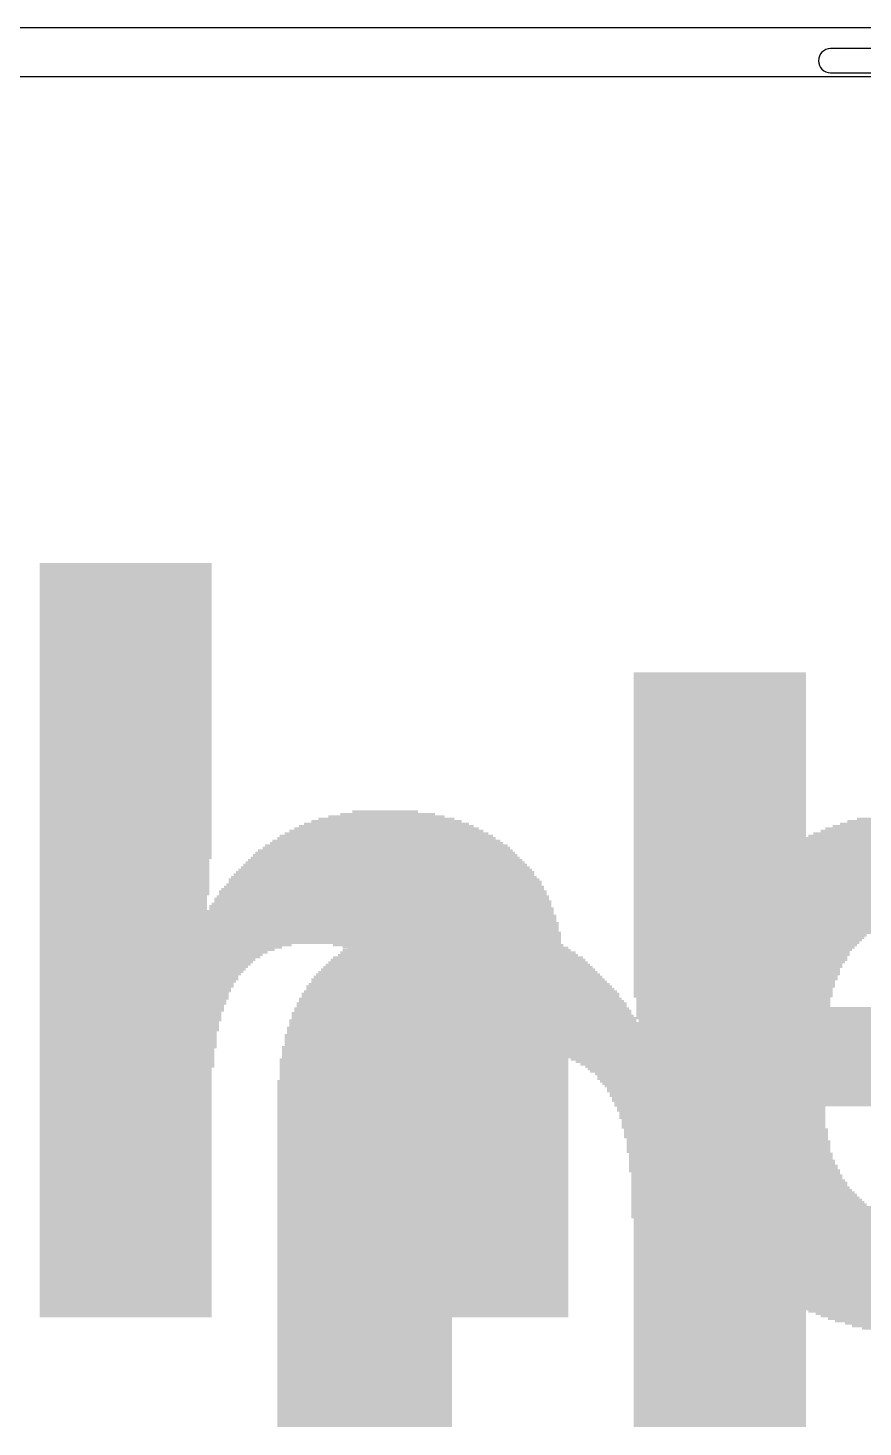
# Model space of a CAD drawing. Extents: x -21 to 88, y -12 to 76.
# Drawn here: x 28.28 to 31.72, y 35.23 to 41 of the extents above; entities that cross this region are included whole.
import ezdxf

# ---------------------------------------------------------------- set-up
doc = ezdxf.new("R2010")
doc.units = 0
for name, color, linetype in [('20', 7, 'CONTINUOUS'), ('21', 253, 'CONTINUOUS'), ('22', 253, 'CONTINUOUS'), ('51', 253, 'CONTINUOUS')]:
    doc.layers.add(name, color=color, linetype=linetype)

# ---------------------------------------------------------------- blocks, each defined once
blk = doc.blocks.new('RECT')
blk.add_solid([(-0.5, -0.5), (0.5, -0.5), (-0.5, 0.5), (0.5, 0.5)])

msp = doc.modelspace()

# ---------------------------------------------------------------- linework, layer by layer
at = {"layer": '20'}
msp.add_lwpolyline([(64.6, 41), (23.9, 41, 1), (23.9, 40.8), (64.6, 40.8, 1)], format="xyb", close=True, dxfattribs=at)
at = {"layer": '51'}
msp.add_lwpolyline([(31.586, 40.815), (56.447, 40.815, 1), (56.447, 40.915), (31.586, 40.915, 1)], format="xyb", close=True, dxfattribs=at)

# ---------------------------------------------------------------- block references
at = {"layer": '21', "yscale": 0.01}
for p, xscale in [((28.68, 38.79), 0.71), ((28.68, 38.78), 0.71), ((28.68, 38.77), 0.71), ((28.68, 38.76), 0.71), ((28.68, 38.75), 0.71), ((28.68, 38.74), 0.71), ((28.68, 38.73), 0.71), ((28.68, 38.72), 0.71), ((28.68, 38.71), 0.71), ((28.68, 38.7), 0.71), ((28.68, 38.69), 0.71), ((28.68, 38.68), 0.71), ((28.68, 38.67), 0.71), ((28.68, 38.66), 0.71), ((28.68, 38.65), 0.71), ((28.68, 38.64), 0.71), ((28.68, 38.63), 0.71), ((28.68, 38.62), 0.71), ((28.68, 38.61), 0.71), ((28.68, 38.6), 0.71), ((28.68, 38.59), 0.71), ((28.68, 38.58), 0.71), ((28.68, 38.57), 0.71), ((28.68, 38.56), 0.71), ((28.68, 38.55), 0.71), ((28.68, 38.54), 0.71), ((28.68, 38.53), 0.71), ((28.68, 38.52), 0.71), ((28.68, 38.51), 0.71), ((28.68, 38.5), 0.71), ((28.68, 38.49), 0.71), ((28.68, 38.48), 0.71), ((28.68, 38.47), 0.71), ((28.68, 38.46), 0.71), ((28.68, 38.45), 0.71), ((28.68, 38.44), 0.71), ((28.68, 38.43), 0.71), ((28.68, 38.42), 0.71), ((28.68, 38.41), 0.71), ((28.68, 38.4), 0.71), ((28.68, 38.39), 0.71), ((28.68, 38.38), 0.71), ((28.68, 38.37), 0.71), ((28.68, 38.36), 0.71), ((28.68, 38.35), 0.71), ((28.68, 38.34), 0.71), ((28.68, 38.33), 0.71), ((28.68, 38.32), 0.71), ((28.68, 38.31), 0.71), ((28.68, 38.3), 0.71), ((28.68, 38.29), 0.71), ((28.68, 38.28), 0.71), ((28.68, 38.27), 0.71), ((28.68, 38.26), 0.71), ((28.68, 38.25), 0.71), ((28.68, 38.24), 0.71), ((28.68, 38.23), 0.71), ((28.68, 38.22), 0.71), ((28.68, 38.21), 0.71), ((28.68, 38.2), 0.71), ((28.68, 38.19), 0.71), ((28.68, 38.18), 0.71), ((28.68, 38.17), 0.71), ((28.68, 38.16), 0.71), ((28.68, 38.15), 0.71), ((28.68, 38.14), 0.71), ((28.68, 38.13), 0.71), ((28.68, 38.12), 0.71), ((28.68, 38.11), 0.71), ((28.68, 38.1), 0.71), ((28.68, 38.09), 0.71), ((28.68, 38.08), 0.71), ((28.68, 38.07), 0.71), ((28.68, 38.06), 0.71), ((28.68, 38.05), 0.71), ((28.68, 38.04), 0.71), ((28.68, 38.03), 0.71), ((28.68, 38.02), 0.71), ((28.68, 38.01), 0.71), ((28.68, 38), 0.71), ((28.68, 37.99), 0.71), ((28.68, 37.98), 0.71), ((28.68, 37.97), 0.71), ((28.68, 37.96), 0.71), ((28.68, 37.95), 0.71), ((28.68, 37.94), 0.71), ((28.68, 37.93), 0.71), ((28.68, 37.92), 0.71), ((28.68, 37.91), 0.71), ((28.68, 37.9), 0.71), ((28.68, 37.89), 0.71), ((28.68, 37.88), 0.71), ((28.68, 37.87), 0.71), ((28.68, 37.86), 0.71), ((28.68, 37.85), 0.71), ((28.68, 37.84), 0.71), ((28.68, 37.83), 0.71), ((28.68, 37.82), 0.71), ((28.68, 37.81), 0.71), ((28.68, 37.8), 0.71), ((28.68, 37.79), 0.71), ((28.68, 37.78), 0.71), ((28.68, 37.77), 0.71), ((29.75, 37.77), 0.27), ((28.68, 37.76), 0.71), ((28.68, 37.75), 0.71), ((28.68, 37.74), 0.71), ((28.68, 37.73), 0.71), ((28.68, 37.72), 0.71), ((28.68, 37.71), 0.71), ((29.755, 37.71), 0.72), ((29.755, 37.72), 0.68), ((29.755, 37.73), 0.62), ((29.755, 37.74), 0.56), ((29.755, 37.75), 0.48), ((29.76, 37.76), 0.39), ((32.015, 37.71), 0.84), ((32.015, 37.72), 0.78), ((32.015, 37.73), 0.72), ((32.015, 37.74), 0.64), ((28.68, 37.7), 0.71), ((28.68, 37.69), 0.71), ((28.68, 37.68), 0.71), ((28.68, 37.67), 0.71), ((28.68, 37.66), 0.71), ((29.755, 37.66), 0.9), ((29.755, 37.67), 0.88), ((29.755, 37.68), 0.84), ((29.755, 37.69), 0.8), ((29.755, 37.7), 0.76), ((32.01, 37.66), 1.07), ((32.01, 37.67), 1.03), ((32.01, 37.68), 0.99), ((32.015, 37.69), 0.94), ((32.015, 37.7), 0.9), ((28.68, 37.65), 0.71), ((28.68, 37.64), 0.71), ((28.68, 37.63), 0.71), ((28.68, 37.62), 0.71), ((28.68, 37.61), 0.71), ((28.68, 37.6), 0.71), ((29.75, 37.6), 1.07), ((29.75, 37.61), 1.05), ((29.755, 37.62), 1.02), ((29.755, 37.64), 0.96), ((29.755, 37.65), 0.94), ((32.01, 37.6), 1.27), ((32.01, 37.61), 1.25), ((32.01, 37.62), 1.21), ((32.01, 37.63), 1.17), ((32.01, 37.64), 1.15), ((32.01, 37.65), 1.11), ((28.68, 37.59), 0.71), ((28.68, 37.58), 0.71), ((28.675, 37.57), 0.7), ((28.675, 37.56), 0.7), ((28.675, 37.55), 0.7), ((28.675, 37.54), 0.7), ((29.75, 37.54), 1.19), ((29.75, 37.55), 1.17), ((29.75, 37.56), 1.15), ((29.75, 37.57), 1.13), ((29.75, 37.58), 1.11), ((29.75, 37.59), 1.09), ((32.005, 37.54), 1.44), ((32.01, 37.55), 1.41), ((32.005, 37.56), 1.38), ((32.005, 37.57), 1.36), ((32.01, 37.58), 1.33), ((32.01, 37.59), 1.31), ((28.675, 37.53), 0.7), ((28.675, 37.52), 0.7), ((28.675, 37.51), 0.7), ((28.675, 37.5), 0.7), ((28.675, 37.49), 0.7), ((28.675, 37.48), 0.7), ((29.745, 37.49), 1.28), ((29.75, 37.48), 1.29), ((29.745, 37.5), 1.26), ((29.745, 37.51), 1.24), ((29.75, 37.52), 1.23), ((29.75, 37.53), 1.21), ((32, 37.48), 1.57), ((32.005, 37.49), 1.54), ((32.005, 37.5), 1.52), ((32.005, 37.51), 1.5), ((32.005, 37.52), 1.48), ((32.005, 37.53), 1.46), ((28.675, 37.47), 0.7), ((28.675, 37.46), 0.7), ((28.675, 37.45), 0.7), ((28.675, 37.44), 0.7), ((28.675, 37.43), 0.7), ((28.67, 37.42), 0.69), ((29.74, 37.42), 1.37), ((29.74, 37.44), 1.35), ((29.74, 37.43), 1.35), ((29.74, 37.45), 1.33), ((29.745, 37.46), 1.32), ((29.745, 37.47), 1.3), ((32.005, 37.42), 1.68), ((32, 37.44), 1.65), ((32.005, 37.43), 1.66), ((32, 37.45), 1.63), ((32, 37.46), 1.61), ((32, 37.47), 1.59), ((28.67, 37.41), 0.69), ((28.67, 37.4), 0.69), ((28.67, 37.39), 0.69), ((28.67, 37.38), 0.69), ((28.67, 37.37), 0.69), ((29.73, 37.38), 1.41), ((29.735, 37.37), 1.42), ((29.735, 37.39), 1.4), ((29.735, 37.41), 1.38), ((29.74, 37.4), 1.39), ((32, 37.37), 1.77), ((32, 37.38), 1.75), ((32, 37.39), 1.73), ((32, 37.4), 1.71), ((32, 37.41), 1.69), ((29.385, 37.36), 2.12), ((29.385, 37.35), 2.12), ((29.39, 37.34), 2.13), ((29.39, 37.33), 2.13), ((29.39, 37.32), 2.13), ((29.395, 37.31), 2.14), ((31.47, 37.32), 0.79), ((31.45, 37.31), 0.75), ((31.505, 37.33), 0.84), ((31.995, 37.34), 1.8), ((31.995, 37.36), 1.78), ((32, 37.35), 1.79), ((29.395, 37.3), 2.14), ((29.395, 37.29), 2.14), ((29.395, 37.28), 2.14), ((29.4, 37.27), 2.15), ((29.4, 37.26), 2.15), ((29.4, 37.25), 2.15), ((31.385, 37.26), 0.7), ((31.38, 37.25), 0.69), ((31.4, 37.27), 0.71), ((31.42, 37.29), 0.73), ((31.41, 37.28), 0.71), ((31.435, 37.3), 0.74), ((29.4, 37.24), 2.15), ((29.4, 37.23), 2.15), ((28.845, 37.22), 1.04), ((28.81, 37.2), 0.97), ((28.795, 37.19), 0.94), ((30.01, 37.22), 0.95), ((30.03, 37.21), 0.91), ((30.045, 37.2), 0.88), ((30.055, 37.19), 0.86), ((31.33, 37.19), 0.67), ((31.345, 37.21), 0.68), ((31.34, 37.2), 0.67), ((31.355, 37.22), 0.68), ((31.37, 37.24), 0.69), ((31.365, 37.23), 0.68), ((28.785, 37.18), 0.92), ((28.78, 37.17), 0.91), ((28.77, 37.16), 0.89), ((28.765, 37.15), 0.88), ((28.76, 37.14), 0.87), ((30.06, 37.18), 0.85), ((30.07, 37.17), 0.83), ((30.075, 37.16), 0.82), ((30.08, 37.15), 0.81), ((30.09, 37.14), 0.81), ((31.305, 37.14), 0.66), ((31.32, 37.17), 0.67), ((31.32, 37.16), 0.67), ((31.315, 37.15), 0.66), ((31.33, 37.18), 0.67), ((28.755, 37.13), 0.86), ((28.75, 37.12), 0.85), ((28.745, 37.11), 0.84), ((28.74, 37.1), 0.83), ((28.735, 37.09), 0.82), ((28.735, 37.08), 0.82), ((30.095, 37.13), 0.8), ((30.1, 37.12), 0.79), ((30.1, 37.11), 0.79), ((30.105, 37.1), 0.78), ((30.105, 37.09), 0.78), ((30.11, 37.08), 0.77), ((31.29, 37.1), 0.67), ((31.285, 37.09), 0.66), ((31.285, 37.08), 0.66), ((31.295, 37.12), 0.66), ((31.295, 37.11), 0.66), ((31.305, 37.13), 0.66), ((28.73, 37.07), 0.81), ((28.725, 37.06), 0.8), ((28.725, 37.05), 0.8), ((28.72, 37.04), 0.79), ((28.72, 37.03), 0.79), ((28.715, 37.02), 0.78), ((30.115, 37.07), 0.76), ((30.115, 37.06), 0.76), ((30.115, 37.05), 0.76), ((30.12, 37.04), 0.75), ((30.12, 37.03), 0.75), ((30.12, 37.02), 0.75), ((31.265, 37.04), 0.66), ((31.265, 37.03), 0.66), ((31.265, 37.02), 0.66), ((31.275, 37.07), 0.66), ((31.275, 37.06), 0.66), ((31.275, 37.05), 0.66), ((28.715, 37.01), 0.78), ((28.715, 37), 0.78), ((28.71, 36.99), 0.77), ((28.71, 36.98), 0.77), ((28.705, 36.97), 0.76), ((28.705, 36.96), 0.76), ((30.125, 37.01), 0.74), ((30.125, 37), 0.74), ((30.13, 36.99), 0.75), ((30.135, 36.98), 0.74), ((30.135, 36.97), 0.74), ((30.135, 36.96), 0.74), ((31.25, 36.98), 0.67), ((31.25, 36.97), 0.67), ((31.99, 36.96), 2.15), ((31.26, 37.01), 0.67), ((31.255, 37), 0.66), ((31.255, 36.99), 0.66), ((28.705, 36.95), 0.76), ((28.7, 36.94), 0.75), ((28.7, 36.93), 0.75), ((28.7, 36.92), 0.75), ((28.7, 36.91), 0.75), ((30.135, 36.95), 0.74), ((30.135, 36.94), 0.74), ((30.135, 36.93), 0.74), ((30.135, 36.92), 0.74), ((30.14, 36.91), 0.73), ((31.985, 36.94), 2.16), ((31.985, 36.93), 2.16), ((31.985, 36.92), 2.16), ((31.985, 36.91), 2.16), ((31.99, 36.95), 2.15), ((28.695, 36.9), 0.74), ((28.695, 36.89), 0.74), ((28.695, 36.88), 0.74), ((28.695, 36.87), 0.74), ((28.69, 36.86), 0.73), ((28.69, 36.85), 0.73), ((30.14, 36.9), 0.73), ((30.14, 36.89), 0.73), ((30.14, 36.88), 0.73), ((30.14, 36.87), 0.73), ((30.14, 36.86), 0.73), ((30.14, 36.85), 0.73), ((31.985, 36.89), 2.18), ((31.985, 36.88), 2.18), ((31.985, 36.87), 2.18), ((31.985, 36.86), 2.18), ((31.99, 36.85), 2.19), ((31.99, 36.9), 2.17), ((28.69, 36.84), 0.73), ((28.69, 36.83), 0.73), ((28.69, 36.82), 0.73), ((28.69, 36.81), 0.73), ((28.69, 36.8), 0.73), ((28.685, 36.79), 0.72), ((30.14, 36.84), 0.73), ((30.14, 36.83), 0.73), ((30.14, 36.82), 0.73), ((30.14, 36.81), 0.73), ((30.14, 36.8), 0.73), ((30.14, 36.79), 0.73), ((31.985, 36.81), 2.2), ((31.985, 36.8), 2.2), ((31.985, 36.79), 2.2), ((31.99, 36.84), 2.19), ((31.99, 36.83), 2.19), ((31.99, 36.82), 2.19), ((28.685, 36.78), 0.72), ((28.685, 36.77), 0.72), ((28.685, 36.76), 0.72), ((28.685, 36.75), 0.72), ((28.685, 36.74), 0.72), ((28.685, 36.73), 0.72), ((30.14, 36.78), 0.73), ((30.145, 36.77), 0.72), ((30.145, 36.76), 0.72), ((30.145, 36.75), 0.72), ((30.145, 36.74), 0.72), ((30.145, 36.73), 0.72), ((31.985, 36.78), 2.2), ((31.985, 36.77), 2.2), ((31.99, 36.76), 2.21), ((31.99, 36.75), 2.21), ((31.99, 36.74), 2.21), ((31.99, 36.73), 2.21), ((28.685, 36.72), 0.72), ((28.68, 36.71), 0.71), ((28.68, 36.7), 0.71), ((28.68, 36.69), 0.71), ((28.68, 36.68), 0.71), ((28.68, 36.67), 0.71), ((30.145, 36.72), 0.72), ((30.145, 36.71), 0.72), ((30.145, 36.7), 0.72), ((30.145, 36.69), 0.72), ((30.145, 36.68), 0.72), ((30.145, 36.67), 0.72), ((31.99, 36.72), 2.21), ((31.99, 36.71), 2.21), ((31.99, 36.7), 2.21), ((31.99, 36.69), 2.21), ((31.99, 36.68), 2.21), ((31.99, 36.67), 2.21), ((28.68, 36.66), 0.71), ((28.68, 36.65), 0.71), ((28.68, 36.64), 0.71), ((28.68, 36.63), 0.71), ((28.68, 36.62), 0.71), ((30.145, 36.66), 0.72), ((30.145, 36.65), 0.72), ((30.145, 36.64), 0.72), ((30.145, 36.63), 0.72), ((30.145, 36.62), 0.72), ((31.99, 36.66), 2.21), ((31.99, 36.65), 2.21), ((31.99, 36.64), 2.21), ((31.99, 36.63), 2.21), ((31.99, 36.62), 2.21), ((28.68, 36.61), 0.71), ((28.68, 36.6), 0.71), ((28.68, 36.59), 0.71), ((28.68, 36.58), 0.71), ((28.68, 36.57), 0.71), ((28.68, 36.56), 0.71), ((30.145, 36.61), 0.72), ((30.145, 36.6), 0.72), ((30.145, 36.59), 0.72), ((30.145, 36.58), 0.72), ((30.145, 36.57), 0.72), ((30.145, 36.56), 0.72), ((31.99, 36.61), 2.21), ((31.99, 36.6), 2.21), ((31.99, 36.59), 2.21), ((31.99, 36.58), 2.21), ((31.99, 36.57), 2.21), ((31.99, 36.56), 2.21), ((28.68, 36.55), 0.71), ((28.68, 36.54), 0.71), ((28.68, 36.53), 0.71), ((28.68, 36.52), 0.71), ((28.68, 36.51), 0.71), ((28.68, 36.5), 0.71), ((30.145, 36.55), 0.72), ((30.145, 36.54), 0.72), ((30.145, 36.53), 0.72), ((30.145, 36.52), 0.72), ((30.145, 36.51), 0.72), ((30.145, 36.5), 0.72), ((31.225, 36.55), 0.68), ((31.225, 36.54), 0.68), ((31.23, 36.53), 0.67), ((31.23, 36.52), 0.67), ((31.23, 36.51), 0.67), ((31.23, 36.5), 0.67), ((28.68, 36.49), 0.71), ((28.68, 36.48), 0.71), ((28.68, 36.47), 0.71), ((28.68, 36.46), 0.71), ((28.68, 36.45), 0.71), ((28.68, 36.44), 0.71), ((30.145, 36.49), 0.72), ((30.145, 36.48), 0.72), ((30.145, 36.47), 0.72), ((30.145, 36.46), 0.72), ((30.145, 36.45), 0.72), ((30.145, 36.44), 0.72), ((31.23, 36.49), 0.67), ((31.23, 36.48), 0.67), ((31.23, 36.47), 0.67), ((31.235, 36.46), 0.68), ((31.24, 36.45), 0.67), ((31.24, 36.44), 0.67), ((28.68, 36.43), 0.71), ((28.68, 36.42), 0.71), ((28.68, 36.41), 0.71), ((28.68, 36.4), 0.71), ((28.68, 36.39), 0.71), ((30.145, 36.43), 0.72), ((30.145, 36.42), 0.72), ((30.145, 36.41), 0.72), ((30.145, 36.4), 0.72), ((30.145, 36.39), 0.72), ((31.24, 36.43), 0.67), ((31.24, 36.42), 0.67), ((31.25, 36.41), 0.67), ((31.25, 36.4), 0.67), ((31.25, 36.39), 0.67), ((28.68, 36.38), 0.71), ((28.68, 36.37), 0.71), ((28.68, 36.36), 0.71), ((28.68, 36.35), 0.71), ((28.68, 36.34), 0.71), ((28.68, 36.33), 0.71), ((30.145, 36.38), 0.72), ((30.145, 36.37), 0.72), ((30.145, 36.36), 0.72), ((30.145, 36.35), 0.72), ((30.145, 36.34), 0.72), ((30.145, 36.33), 0.72), ((31.25, 36.38), 0.67), ((31.255, 36.37), 0.66), ((31.26, 36.36), 0.67), ((31.26, 36.35), 0.67), ((31.26, 36.34), 0.67), ((31.27, 36.33), 0.67), ((28.68, 36.32), 0.71), ((28.68, 36.31), 0.71), ((28.68, 36.3), 0.71), ((28.68, 36.29), 0.71), ((28.68, 36.28), 0.71), ((28.68, 36.27), 0.71), ((30.145, 36.32), 0.72), ((30.145, 36.31), 0.72), ((30.145, 36.3), 0.72), ((30.145, 36.29), 0.72), ((30.145, 36.28), 0.72), ((30.145, 36.27), 0.72), ((31.27, 36.32), 0.67), ((31.275, 36.31), 0.68), ((31.28, 36.3), 0.67), ((31.285, 36.29), 0.68), ((31.285, 36.28), 0.68), ((31.295, 36.27), 0.68), ((28.68, 36.26), 0.71), ((28.68, 36.25), 0.71), ((28.68, 36.24), 0.71), ((28.68, 36.23), 0.71), ((28.68, 36.22), 0.71), ((28.68, 36.21), 0.71), ((30.145, 36.26), 0.72), ((30.145, 36.25), 0.72), ((30.145, 36.24), 0.72), ((30.145, 36.23), 0.72), ((30.145, 36.22), 0.72), ((30.145, 36.21), 0.72), ((31.295, 36.26), 0.68), ((31.3, 36.25), 0.69), ((31.31, 36.24), 0.69), ((31.31, 36.23), 0.69), ((31.32, 36.22), 0.69), ((31.325, 36.21), 0.7), ((28.68, 36.2), 0.71), ((28.68, 36.19), 0.71), ((28.68, 36.18), 0.71), ((28.68, 36.17), 0.71), ((28.68, 36.16), 0.71), ((30.145, 36.2), 0.72), ((30.145, 36.19), 0.72), ((30.145, 36.18), 0.72), ((30.145, 36.17), 0.72), ((30.145, 36.16), 0.72), ((31.335, 36.2), 0.7), ((31.34, 36.19), 0.71), ((31.35, 36.18), 0.71), ((31.355, 36.17), 0.72), ((31.365, 36.16), 0.72), ((28.68, 36.15), 0.71), ((28.68, 36.14), 0.71), ((28.68, 36.13), 0.71), ((28.68, 36.12), 0.71), ((28.68, 36.11), 0.71), ((28.68, 36.1), 0.71), ((30.145, 36.15), 0.72), ((30.145, 36.14), 0.72), ((30.145, 36.13), 0.72), ((30.145, 36.12), 0.72), ((30.145, 36.11), 0.72), ((30.145, 36.1), 0.72), ((31.37, 36.15), 0.73), ((31.385, 36.14), 0.74), ((31.395, 36.13), 0.76), ((31.41, 36.12), 0.77), ((31.425, 36.11), 0.78), ((31.44, 36.1), 0.81), ((28.68, 36.09), 0.71), ((28.68, 36.08), 0.71), ((28.68, 36.07), 0.71), ((28.68, 36.06), 0.71), ((28.68, 36.05), 0.71), ((28.68, 36.04), 0.71), ((30.145, 36.09), 0.72), ((30.145, 36.08), 0.72), ((30.145, 36.07), 0.72), ((30.145, 36.06), 0.72), ((30.145, 36.05), 0.72), ((30.145, 36.04), 0.72), ((31.465, 36.09), 0.84), ((31.495, 36.08), 0.9), ((32.02, 36.07), 1.93), ((32.025, 36.06), 1.92), ((32.025, 36.05), 1.9), ((32.025, 36.04), 1.9), ((28.68, 36.03), 0.71), ((28.68, 36.02), 0.71), ((28.68, 36.01), 0.71), ((28.68, 36), 0.71), ((28.68, 35.99), 0.71), ((28.68, 35.98), 0.71), ((30.145, 36.03), 0.72), ((30.145, 36.02), 0.72), ((30.145, 36.01), 0.72), ((30.145, 36), 0.72), ((30.145, 35.99), 0.72), ((30.145, 35.98), 0.72), ((32.025, 36.03), 1.88), ((32.025, 36.02), 1.86), ((32.03, 36.01), 1.85), ((32.03, 36), 1.83), ((32.03, 35.99), 1.83), ((32.03, 35.98), 1.81), ((28.68, 35.97), 0.71), ((28.68, 35.96), 0.71), ((28.68, 35.95), 0.71), ((28.68, 35.94), 0.71), ((28.68, 35.93), 0.71), ((30.145, 35.97), 0.72), ((30.145, 35.96), 0.72), ((30.145, 35.95), 0.72), ((30.145, 35.94), 0.72), ((30.145, 35.93), 0.72), ((32.03, 35.97), 1.79), ((32.035, 35.96), 1.78), ((32.035, 35.95), 1.76), ((32.035, 35.94), 1.74), ((32.035, 35.93), 1.72), ((28.68, 35.92), 0.71), ((28.68, 35.91), 0.71), ((28.68, 35.9), 0.71), ((28.68, 35.89), 0.71), ((28.68, 35.88), 0.71), ((28.68, 35.87), 0.71), ((30.145, 35.92), 0.72), ((30.145, 35.91), 0.72), ((30.145, 35.9), 0.72), ((30.145, 35.89), 0.72), ((30.145, 35.88), 0.72), ((30.145, 35.87), 0.72), ((32.035, 35.92), 1.7), ((32.04, 35.91), 1.69), ((32.04, 35.9), 1.67), ((32.04, 35.89), 1.65), ((32.04, 35.88), 1.63), ((32.045, 35.87), 1.6), ((28.68, 35.86), 0.71), ((28.68, 35.85), 0.71), ((28.68, 35.84), 0.71), ((28.68, 35.83), 0.71), ((28.68, 35.82), 0.71), ((28.68, 35.81), 0.71), ((30.145, 35.86), 0.72), ((30.145, 35.85), 0.72), ((30.145, 35.84), 0.72), ((30.145, 35.83), 0.72), ((30.145, 35.82), 0.72), ((30.145, 35.81), 0.72), ((32.045, 35.86), 1.58), ((32.045, 35.85), 1.56), ((32.045, 35.84), 1.54), ((32.04, 35.83), 1.51), ((32.045, 35.82), 1.48), ((32.045, 35.81), 1.46), ((28.68, 35.8), 0.71), ((28.68, 35.79), 0.71), ((28.68, 35.78), 0.71), ((28.68, 35.77), 0.71), ((28.68, 35.76), 0.71), ((28.68, 35.75), 0.71), ((30.145, 35.8), 0.72), ((30.145, 35.79), 0.72), ((30.145, 35.78), 0.72), ((30.145, 35.77), 0.72), ((30.145, 35.76), 0.72), ((30.145, 35.75), 0.72), ((32.05, 35.8), 1.43), ((32.045, 35.79), 1.4), ((32.05, 35.78), 1.37), ((32.045, 35.77), 1.34), ((32.05, 35.76), 1.31), ((32.05, 35.75), 1.27), ((28.68, 35.74), 0.71), ((28.68, 35.73), 0.71), ((28.68, 35.72), 0.71), ((28.68, 35.71), 0.71), ((28.68, 35.7), 0.71), ((28.68, 35.69), 0.71), ((30.145, 35.74), 0.72), ((30.145, 35.73), 0.72), ((30.145, 35.72), 0.72), ((30.145, 35.71), 0.72), ((30.145, 35.7), 0.72), ((30.145, 35.69), 0.72), ((32.05, 35.74), 1.23), ((32.05, 35.73), 1.19), ((32.05, 35.72), 1.15), ((32.05, 35.71), 1.11), ((32.05, 35.7), 1.05), ((32.05, 35.69), 1.01), ((32.055, 35.68), 0.96), ((32.05, 35.67), 0.89), ((32.055, 35.66), 0.82), ((32.05, 35.65), 0.75), ((32.055, 35.64), 0.68)]:
    msp.add_blockref('RECT', p, dxfattribs=dict(at, xscale=xscale))
for p in [(29.755, 37.63), (28.825, 37.21)]:
    msp.add_blockref('RECT', p, dxfattribs=at)
at = {"layer": '22', "yscale": 0.01, "rotation": 180}
for p, xscale in [((31.13, 38.3385), 0.71), ((31.13, 38.3285), 0.71), ((31.13, 38.3185), 0.71), ((31.13, 38.3085), 0.71), ((31.13, 38.2985), 0.71), ((31.13, 38.2885), 0.71), ((31.13, 38.2785), 0.71), ((31.13, 38.2685), 0.71), ((31.13, 38.2585), 0.71), ((31.13, 38.2485), 0.71), ((31.13, 38.2385), 0.71), ((31.13, 38.2285), 0.71), ((31.13, 38.2185), 0.71), ((31.13, 38.2085), 0.71), ((31.13, 38.1985), 0.71), ((31.13, 38.1885), 0.71), ((31.13, 38.1785), 0.71), ((31.13, 38.1685), 0.71), ((31.13, 38.1585), 0.71), ((31.13, 38.1485), 0.71), ((31.13, 38.1385), 0.71), ((31.13, 38.1285), 0.71), ((31.13, 38.1185), 0.71), ((31.13, 38.1085), 0.71), ((31.13, 38.0985), 0.71), ((31.13, 38.0885), 0.71), ((31.13, 38.0785), 0.71), ((31.13, 38.0685), 0.71), ((31.13, 38.0585), 0.71), ((31.13, 38.0485), 0.71), ((31.13, 38.0385), 0.71), ((31.13, 38.0285), 0.71), ((31.13, 38.0185), 0.71), ((31.13, 38.0085), 0.71), ((31.13, 37.9985), 0.71), ((31.13, 37.9885), 0.71), ((31.13, 37.9785), 0.71), ((31.13, 37.9685), 0.71), ((31.13, 37.9585), 0.71), ((31.13, 37.9485), 0.71), ((31.13, 37.9385), 0.71), ((31.13, 37.9285), 0.71), ((31.13, 37.9185), 0.71), ((31.13, 37.9085), 0.71), ((31.13, 37.8985), 0.71), ((31.13, 37.8885), 0.71), ((31.13, 37.8785), 0.71), ((31.13, 37.8685), 0.71), ((31.13, 37.8585), 0.71), ((31.13, 37.8485), 0.71), ((31.13, 37.8385), 0.71), ((31.13, 37.8285), 0.71), ((31.13, 37.8185), 0.71), ((31.13, 37.8085), 0.71), ((31.13, 37.7985), 0.71), ((31.13, 37.7885), 0.71), ((31.13, 37.7785), 0.71), ((31.13, 37.7685), 0.71), ((31.13, 37.7585), 0.71), ((31.13, 37.7485), 0.71), ((31.13, 37.7385), 0.71), ((31.13, 37.7285), 0.71), ((31.13, 37.7185), 0.71), ((31.13, 37.7085), 0.71), ((31.13, 37.6985), 0.71), ((31.13, 37.6885), 0.71), ((31.13, 37.6785), 0.71), ((31.13, 37.6685), 0.71), ((31.13, 37.6585), 0.71), ((31.13, 37.6485), 0.71), ((31.13, 37.6385), 0.71), ((31.13, 37.6285), 0.71), ((31.13, 37.6185), 0.71), ((31.13, 37.6085), 0.71), ((31.13, 37.5985), 0.71), ((31.13, 37.5885), 0.71), ((31.13, 37.5785), 0.71), ((31.13, 37.5685), 0.71), ((31.13, 37.5585), 0.71), ((31.13, 37.5485), 0.71), ((31.13, 37.5385), 0.71), ((31.13, 37.5285), 0.71), ((31.13, 37.5185), 0.71), ((31.13, 37.5085), 0.71), ((31.13, 37.4985), 0.71), ((31.13, 37.4885), 0.71), ((31.13, 37.4785), 0.71), ((31.13, 37.4685), 0.71), ((31.13, 37.4585), 0.71), ((31.13, 37.4485), 0.71), ((31.13, 37.4385), 0.71), ((31.13, 37.4285), 0.71), ((31.13, 37.4185), 0.71), ((31.13, 37.4085), 0.71), ((31.13, 37.3985), 0.71), ((31.13, 37.3885), 0.71), ((31.13, 37.3785), 0.71), ((31.13, 37.3685), 0.71), ((30.05, 37.3085), 0.39), ((30.05, 37.3185), 0.27), ((31.13, 37.3585), 0.71), ((31.13, 37.3485), 0.71), ((31.13, 37.3385), 0.71), ((31.13, 37.3285), 0.71), ((31.13, 37.3185), 0.71), ((31.13, 37.3085), 0.71), ((30.045, 37.2485), 0.76), ((30.045, 37.2585), 0.72), ((30.05, 37.2685), 0.67), ((30.05, 37.2785), 0.61), ((30.05, 37.2885), 0.55), ((30.05, 37.2985), 0.49), ((31.13, 37.2985), 0.71), ((31.13, 37.2885), 0.71), ((31.13, 37.2785), 0.71), ((31.13, 37.2685), 0.71), ((31.13, 37.2585), 0.71), ((31.13, 37.2485), 0.71), ((30.045, 37.1985), 0.94), ((30.05, 37.2085), 0.91), ((30.05, 37.2185), 0.87), ((30.045, 37.2285), 0.84), ((30.045, 37.2385), 0.8), ((31.13, 37.2385), 0.71), ((31.13, 37.2285), 0.71), ((31.13, 37.2185), 0.71), ((31.13, 37.2085), 0.71), ((31.13, 37.1985), 0.71), ((30.05, 37.1385), 1.09), ((30.05, 37.1485), 1.07), ((30.05, 37.1585), 1.05), ((30.05, 37.1685), 1.03), ((30.05, 37.1785), 0.99), ((30.05, 37.1885), 0.97), ((31.13, 37.1885), 0.71), ((31.13, 37.1785), 0.71), ((31.13, 37.1685), 0.71), ((31.13, 37.1585), 0.71), ((31.13, 37.1485), 0.71), ((31.13, 37.1385), 0.71), ((30.05, 37.0785), 1.21), ((30.05, 37.0885), 1.19), ((30.05, 37.0985), 1.17), ((30.05, 37.1085), 1.15), ((30.05, 37.1185), 1.13), ((30.05, 37.1285), 1.11), ((31.13, 37.1285), 0.71), ((31.13, 37.1185), 0.71), ((31.13, 37.1085), 0.71), ((31.13, 37.0985), 0.71), ((31.13, 37.0885), 0.71), ((31.13, 37.0785), 0.71), ((30.06, 37.0185), 1.31), ((30.06, 37.0285), 1.29), ((30.055, 37.0485), 1.26), ((30.06, 37.0385), 1.27), ((30.055, 37.0585), 1.24), ((30.055, 37.0685), 1.22), ((31.13, 37.0685), 0.71), ((31.13, 37.0585), 0.71), ((31.13, 37.0485), 0.71), ((31.13, 37.0385), 0.71), ((31.13, 37.0285), 0.71), ((31.13, 37.0185), 0.71), ((30.065, 36.9585), 1.38), ((30.065, 36.9785), 1.36), ((30.065, 36.9685), 1.36), ((30.06, 36.9985), 1.33), ((30.065, 36.9885), 1.34), ((30.06, 37.0085), 1.31), ((31.13, 37.0085), 0.71), ((31.135, 36.9985), 0.7), ((31.135, 36.9885), 0.7), ((31.135, 36.9785), 0.7), ((31.135, 36.9685), 0.7), ((31.135, 36.9585), 0.7), ((30.07, 36.9085), 1.43), ((30.065, 36.9385), 1.4), ((30.07, 36.9285), 1.41), ((30.425, 36.9185), 2.12), ((30.07, 36.9485), 1.39), ((31.135, 36.9485), 0.7), ((31.135, 36.9385), 0.7), ((31.135, 36.9285), 0.7), ((31.14, 36.9085), 0.69), ((30.41, 36.8485), 2.15), ((30.415, 36.8785), 2.14), ((30.415, 36.8685), 2.14), ((30.415, 36.8585), 2.14), ((30.42, 36.8985), 2.13), ((30.42, 36.8885), 2.13), ((30.405, 36.7985), 2.16), ((30.405, 36.7885), 2.16), ((30.41, 36.8385), 2.15), ((30.41, 36.8285), 2.15), ((30.41, 36.8185), 2.15), ((30.41, 36.8085), 2.15), ((29.755, 36.7485), 0.88), ((29.75, 36.7385), 0.87), ((29.74, 36.7285), 0.85), ((30.405, 36.7785), 2.16), ((29.795, 36.7685), 0.94), ((29.78, 36.7585), 0.91), ((30.96, 36.7685), 1.05), ((31, 36.7485), 0.97), ((31.01, 36.7385), 0.95), ((31.02, 36.7285), 0.93), ((29.73, 36.7185), 0.83), ((29.725, 36.7085), 0.82), ((29.72, 36.6985), 0.81), ((29.715, 36.6885), 0.8), ((29.71, 36.6785), 0.79), ((31.03, 36.7185), 0.91), ((31.035, 36.7085), 0.9), ((31.04, 36.6985), 0.89), ((31.05, 36.6885), 0.87), ((31.055, 36.6785), 0.86), ((29.7, 36.6585), 0.79), ((29.695, 36.6485), 0.78), ((29.695, 36.6385), 0.78), ((29.69, 36.6285), 0.77), ((29.69, 36.6185), 0.77), ((29.71, 36.6685), 0.79), ((31.055, 36.6685), 0.86), ((31.06, 36.6585), 0.85), ((31.065, 36.6485), 0.84), ((31.07, 36.6385), 0.83), ((31.075, 36.6285), 0.82), ((31.075, 36.6185), 0.82), ((29.685, 36.6085), 0.76), ((29.685, 36.5985), 0.76), ((29.685, 36.5885), 0.76), ((29.68, 36.5785), 0.75), ((29.68, 36.5685), 0.75), ((29.68, 36.5585), 0.75), ((31.08, 36.6085), 0.81), ((31.08, 36.5985), 0.81), ((31.085, 36.5885), 0.8), ((31.085, 36.5785), 0.8), ((31.09, 36.5685), 0.79), ((31.09, 36.5585), 0.79), ((29.675, 36.5485), 0.74), ((29.675, 36.5385), 0.74), ((29.675, 36.5285), 0.74), ((29.675, 36.5185), 0.74), ((29.67, 36.5085), 0.73), ((29.67, 36.4985), 0.73), ((31.095, 36.5485), 0.78), ((31.095, 36.5385), 0.78), ((31.1, 36.5285), 0.77), ((31.1, 36.5185), 0.77), ((31.1, 36.5085), 0.77), ((31.105, 36.4985), 0.76), ((29.67, 36.4885), 0.73), ((29.67, 36.4785), 0.73), ((29.67, 36.4685), 0.73), ((29.67, 36.4585), 0.73), ((29.67, 36.4485), 0.73), ((31.105, 36.4885), 0.76), ((31.105, 36.4785), 0.76), ((31.105, 36.4685), 0.76), ((31.11, 36.4585), 0.75), ((31.11, 36.4485), 0.75), ((29.665, 36.4385), 0.72), ((29.665, 36.4285), 0.72), ((29.665, 36.4185), 0.72), ((29.665, 36.4085), 0.72), ((29.665, 36.3985), 0.72), ((29.665, 36.3885), 0.72), ((31.11, 36.4385), 0.75), ((31.11, 36.4285), 0.75), ((31.115, 36.4185), 0.74), ((31.115, 36.4085), 0.74), ((31.115, 36.3985), 0.74), ((31.115, 36.3885), 0.74), ((29.665, 36.3785), 0.72), ((29.665, 36.3685), 0.72), ((29.665, 36.3585), 0.72), ((29.665, 36.3485), 0.72), ((29.665, 36.3385), 0.72), ((29.665, 36.3285), 0.72), ((31.115, 36.3785), 0.74), ((31.115, 36.3685), 0.74), ((31.12, 36.3585), 0.73), ((31.12, 36.3485), 0.73), ((31.12, 36.3385), 0.73), ((31.12, 36.3285), 0.73), ((29.665, 36.3185), 0.72), ((29.665, 36.3085), 0.72), ((29.665, 36.2985), 0.72), ((29.665, 36.2885), 0.72), ((29.665, 36.2785), 0.72), ((29.665, 36.2685), 0.72), ((31.12, 36.3185), 0.73), ((31.12, 36.3085), 0.73), ((31.12, 36.2985), 0.73), ((31.12, 36.2885), 0.73), ((31.125, 36.2785), 0.72), ((31.125, 36.2685), 0.72), ((29.665, 36.2585), 0.72), ((29.665, 36.2485), 0.72), ((29.665, 36.2385), 0.72), ((29.665, 36.2285), 0.72), ((29.665, 36.2185), 0.72), ((31.125, 36.2585), 0.72), ((31.125, 36.2485), 0.72), ((31.125, 36.2385), 0.72), ((31.125, 36.2285), 0.72), ((31.125, 36.2185), 0.72), ((29.665, 36.2085), 0.72), ((29.665, 36.1985), 0.72), ((29.665, 36.1885), 0.72), ((29.665, 36.1785), 0.72), ((29.665, 36.1685), 0.72), ((29.665, 36.1585), 0.72), ((31.125, 36.2085), 0.72), ((31.125, 36.1985), 0.72), ((31.125, 36.1885), 0.72), ((31.125, 36.1785), 0.72), ((31.125, 36.1685), 0.72), ((31.125, 36.1585), 0.72), ((29.665, 36.1485), 0.72), ((29.665, 36.1385), 0.72), ((29.665, 36.1285), 0.72), ((29.665, 36.1185), 0.72), ((29.665, 36.1085), 0.72), ((29.665, 36.0985), 0.72), ((31.125, 36.1485), 0.72), ((31.125, 36.1385), 0.72), ((31.125, 36.1285), 0.72), ((31.125, 36.1185), 0.72), ((31.125, 36.1085), 0.72), ((31.125, 36.0985), 0.72), ((29.665, 36.0885), 0.72), ((29.665, 36.0785), 0.72), ((29.665, 36.0685), 0.72), ((29.665, 36.0585), 0.72), ((29.665, 36.0485), 0.72), ((29.665, 36.0385), 0.72), ((31.13, 36.0885), 0.71), ((31.13, 36.0785), 0.71), ((31.13, 36.0685), 0.71), ((31.13, 36.0585), 0.71), ((31.13, 36.0485), 0.71), ((31.13, 36.0385), 0.71), ((29.665, 36.0285), 0.72), ((29.665, 36.0185), 0.72), ((29.665, 36.0085), 0.72), ((29.665, 35.9985), 0.72), ((29.665, 35.9885), 0.72), ((29.665, 35.9785), 0.72), ((31.13, 36.0285), 0.71), ((31.13, 36.0185), 0.71), ((31.13, 36.0085), 0.71), ((31.13, 35.9985), 0.71), ((31.13, 35.9885), 0.71), ((31.13, 35.9785), 0.71), ((29.665, 35.9685), 0.72), ((29.665, 35.9585), 0.72), ((29.665, 35.9485), 0.72), ((29.665, 35.9385), 0.72), ((29.665, 35.9285), 0.72), ((31.13, 35.9685), 0.71), ((31.13, 35.9585), 0.71), ((31.13, 35.9485), 0.71), ((31.13, 35.9385), 0.71), ((31.13, 35.9285), 0.71), ((29.665, 35.9185), 0.72), ((29.665, 35.9085), 0.72), ((29.665, 35.8985), 0.72), ((29.665, 35.8885), 0.72), ((29.665, 35.8785), 0.72), ((29.665, 35.8685), 0.72), ((31.13, 35.9185), 0.71), ((31.13, 35.9085), 0.71), ((31.13, 35.8985), 0.71), ((31.13, 35.8885), 0.71), ((31.13, 35.8785), 0.71), ((31.13, 35.8685), 0.71), ((29.665, 35.8585), 0.72), ((29.665, 35.8485), 0.72), ((29.665, 35.8385), 0.72), ((29.665, 35.8285), 0.72), ((29.665, 35.8185), 0.72), ((29.665, 35.8085), 0.72), ((31.13, 35.8585), 0.71), ((31.13, 35.8485), 0.71), ((31.13, 35.8385), 0.71), ((31.13, 35.8285), 0.71), ((31.13, 35.8185), 0.71), ((31.13, 35.8085), 0.71), ((29.665, 35.7985), 0.72), ((29.665, 35.7885), 0.72), ((29.665, 35.7785), 0.72), ((29.665, 35.7685), 0.72), ((29.665, 35.7585), 0.72), ((29.665, 35.7485), 0.72), ((31.13, 35.7985), 0.71), ((31.13, 35.7885), 0.71), ((31.13, 35.7785), 0.71), ((31.13, 35.7685), 0.71), ((31.13, 35.7585), 0.71), ((31.13, 35.7485), 0.71), ((29.665, 35.7385), 0.72), ((29.665, 35.7285), 0.72), ((29.665, 35.7185), 0.72), ((29.665, 35.7085), 0.72), ((29.665, 35.6985), 0.72), ((31.13, 35.7385), 0.71), ((31.13, 35.7285), 0.71), ((31.13, 35.7185), 0.71), ((31.13, 35.7085), 0.71), ((31.13, 35.6985), 0.71), ((29.665, 35.6885), 0.72), ((29.665, 35.6785), 0.72), ((29.665, 35.6685), 0.72), ((29.665, 35.6585), 0.72), ((29.665, 35.6485), 0.72), ((29.665, 35.6385), 0.72), ((31.13, 35.6885), 0.71), ((31.13, 35.6785), 0.71), ((31.13, 35.6685), 0.71), ((31.13, 35.6585), 0.71), ((31.13, 35.6485), 0.71), ((31.13, 35.6385), 0.71), ((29.665, 35.6285), 0.72), ((29.665, 35.6185), 0.72), ((29.665, 35.6085), 0.72), ((29.665, 35.5985), 0.72), ((29.665, 35.5885), 0.72), ((29.665, 35.5785), 0.72), ((31.13, 35.6285), 0.71), ((31.13, 35.6185), 0.71), ((31.13, 35.6085), 0.71), ((31.13, 35.5985), 0.71), ((31.13, 35.5885), 0.71), ((31.13, 35.5785), 0.71), ((29.665, 35.5685), 0.72), ((29.665, 35.5585), 0.72), ((29.665, 35.5485), 0.72), ((29.665, 35.5385), 0.72), ((29.665, 35.5285), 0.72), ((29.665, 35.5185), 0.72), ((31.13, 35.5685), 0.71), ((31.13, 35.5585), 0.71), ((31.13, 35.5485), 0.71), ((31.13, 35.5385), 0.71), ((31.13, 35.5285), 0.71), ((31.13, 35.5185), 0.71), ((29.665, 35.5085), 0.72), ((29.665, 35.4985), 0.72), ((29.665, 35.4885), 0.72), ((29.665, 35.4785), 0.72), ((29.665, 35.4685), 0.72), ((31.13, 35.5085), 0.71), ((31.13, 35.4985), 0.71), ((31.13, 35.4885), 0.71), ((31.13, 35.4785), 0.71), ((31.13, 35.4685), 0.71), ((29.665, 35.4585), 0.72), ((29.665, 35.4485), 0.72), ((29.665, 35.4385), 0.72), ((29.665, 35.4285), 0.72), ((29.665, 35.4185), 0.72), ((29.665, 35.4085), 0.72), ((31.13, 35.4585), 0.71), ((31.13, 35.4485), 0.71), ((31.13, 35.4385), 0.71), ((31.13, 35.4285), 0.71), ((31.13, 35.4185), 0.71), ((31.13, 35.4085), 0.71), ((29.665, 35.3985), 0.72), ((29.665, 35.3885), 0.72), ((29.665, 35.3785), 0.72), ((29.665, 35.3685), 0.72), ((29.665, 35.3585), 0.72), ((29.665, 35.3485), 0.72), ((31.13, 35.3985), 0.71), ((31.13, 35.3885), 0.71), ((31.13, 35.3785), 0.71), ((31.13, 35.3685), 0.71), ((31.13, 35.3585), 0.71), ((31.13, 35.3485), 0.71), ((29.665, 35.3385), 0.72), ((29.665, 35.3285), 0.72), ((29.665, 35.3185), 0.72), ((29.665, 35.3085), 0.72), ((29.665, 35.2985), 0.72), ((29.665, 35.2885), 0.72), ((31.13, 35.3385), 0.71), ((31.13, 35.3285), 0.71), ((31.13, 35.3185), 0.71), ((31.13, 35.3085), 0.71), ((31.13, 35.2985), 0.71), ((31.13, 35.2885), 0.71), ((29.665, 35.2785), 0.72), ((29.665, 35.2685), 0.72), ((29.665, 35.2585), 0.72), ((29.665, 35.2485), 0.72), ((29.665, 35.2385), 0.72), ((31.13, 35.2785), 0.71), ((31.13, 35.2685), 0.71), ((31.13, 35.2585), 0.71), ((31.13, 35.2485), 0.71), ((31.13, 35.2385), 0.71)]:
    msp.add_blockref('RECT', p, dxfattribs=dict(at, xscale=xscale))
msp.add_blockref('RECT', (30.985, 36.7585), dxfattribs=at)

doc.saveas('drawing.dxf')
